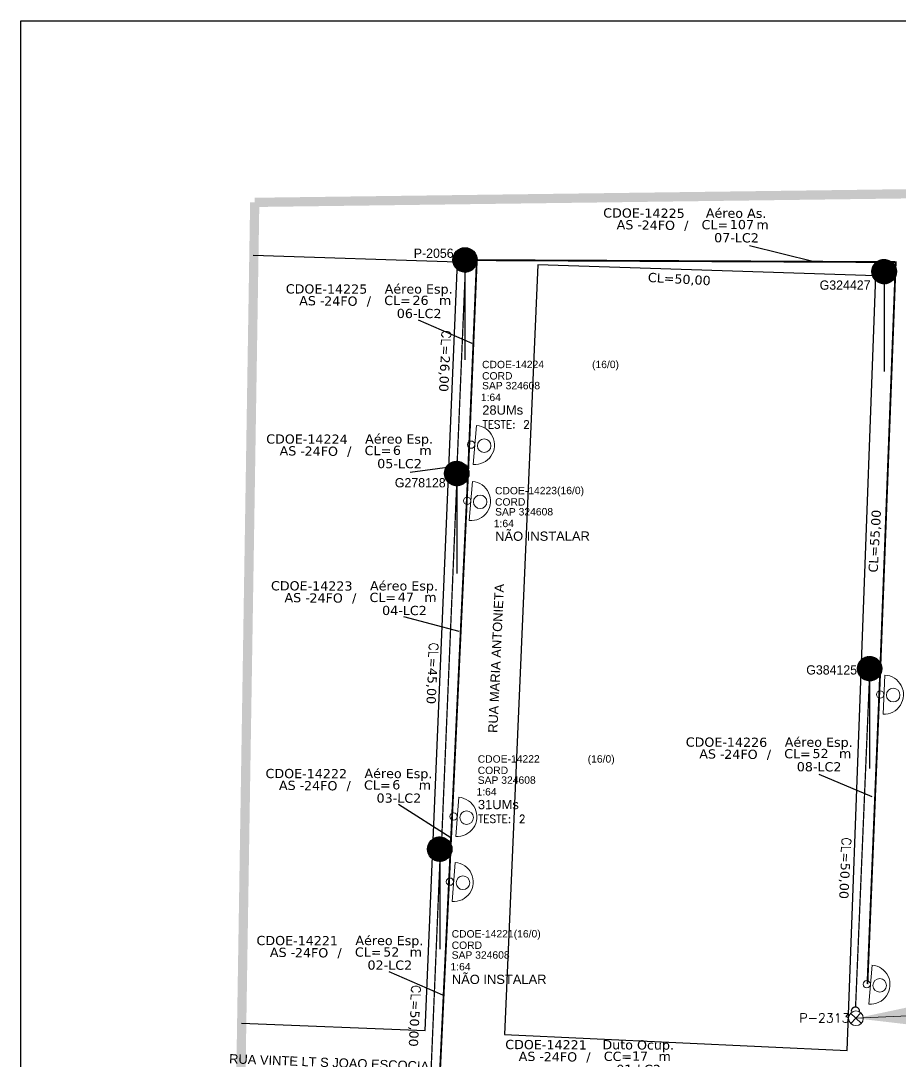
# Model space of a CAD drawing. Extents: x 12033 to 28038, y -9425 to 4777.
# Drawn here: x 12033 to 12984, y 3651 to 4777 of the extents above; entities that cross this region are included whole.
import ezdxf
from ezdxf.enums import TextEntityAlignment as Align

# ---------------------------------------------------------------- set-up
doc = ezdxf.new("R2010")
doc.units = ezdxf.units.DM
doc.header["$LTSCALE"] = 5
doc.header["$MEASUREMENT"] = 0
for name, color, linetype, lineweight in [('10.4-Postes', 1, 'Continuous', 0), ("20.0-LEGENDA DOS CDO'S", 1, 'Continuous', 0), ('20.2-CDO_POSTE', 1, 'Continuous', 5), ('20.6-CORDOALHA_SUPORTE', 7, 'Continuous', 25)]:
    doc.layers.add(name, color=color, linetype=linetype, lineweight=lineweight)
for name, color, linetype in [('CAP a instalar', 1, 'Continuous'), ('celulas gpon', 7, 'Continuous'), ('label_cabos', 7, 'Continuous'), ('locais', 7, 'Continuous'), ('locais legendas', 7, 'Continuous'), ('QUADRA', 7, 'Continuous'), ('Segmento de Logradouro Texto', 238, 'Continuous')]:
    doc.layers.add(name, color=color, linetype=linetype)
doc.styles.add('ARIAL', font='arial.ttf')
doc.styles.add('DIGICADE', font='arial.ttf')
doc.styles.add('ROMANS', font='romans.shx')
doc.styles.add('siredit', font='verdana.ttf')
doc.linetypes.add('FENCELINE1', pattern='A,0.25,-0.1,[133,ltypeshp.shx,S=0.1,R=0,X=-0.1,Y=0],-0.1,1', length=1.45)
doc.dimstyles.new('CC', dxfattribs={"dimtxt": 1, "dimasz": 2, "dimexe": 0.18, "dimexo": 0.0625, "dimgap": 0.09, "dimtad": 0, "dimdec": 0, "dimrnd": 1, "dimzin": 0, "dimdsep": 46, "dimtxsty": 'siredit', "dimblk": 'NONE', "dimcen": 0, "dimse1": 1, "dimse2": 1, "dimsd1": 1, "dimsd2": 1, "dimclrt": 7, "dimadec": 0, "dimazin": 0, "dimtfac": 1, "dimtdec": 0, "dimtofl": 0, "dimtmove": 0, "dimatfit": 3, "dimfxl": 0, "dimtolj": 1, "dimtzin": 0, "dimarcsym": 0})
doc.dimstyles.new('CL', dxfattribs={"dimtxt": 1, "dimasz": 2, "dimexe": 0.18, "dimexo": 0.0625, "dimgap": 0.09, "dimtad": 0, "dimdec": 0, "dimrnd": 1, "dimzin": 0, "dimdsep": 46, "dimtxsty": 'siredit', "dimblk": 'NONE', "dimcen": 0, "dimse1": 1, "dimse2": 1, "dimsd1": 1, "dimsd2": 1, "dimclrt": 7, "dimadec": 0, "dimazin": 0, "dimtfac": 1, "dimtdec": 0, "dimtofl": 0, "dimtmove": 0, "dimatfit": 3, "dimfxl": 0, "dimtolj": 1, "dimtzin": 0, "dimarcsym": 0})

# ---------------------------------------------------------------- blocks, each defined once
blk = doc.blocks.new('*X22')
at = {"color": 0}
for p, q in [((-0.679997, 0.416018), (-0.018018, 1.077997)), ((-0.679809, 0.433884), (-0.035884, 1.077809)), ((-0.679715, 0.398622), (-0.000622, 1.077715)), ((-0.67911, 0.452261), (-0.054261, 1.07711)), ((-0.678999, 0.381661), (0.016339, 1.076999)), ((-0.677877, 0.365105), (0.032895, 1.075877)), ((-0.677853, 0.471196), (-0.073196, 1.075853)), ((-0.676376, 0.348929), (0.049071, 1.074376)), ((-0.675978, 0.490748), (-0.092748, 1.073978)), ((-0.674518, 0.333109), (0.064891, 1.072518)), ((-0.673417, 0.510987), (-0.112987, 1.071417)), ((-0.672323, 0.317627), (0.080373, 1.070323)), ((-0.67008, 0.532002), (-0.134002, 1.06808)), ((-0.669809, 0.302463), (0.095537, 1.067809)), ((-0.666991, 0.287604), (0.110396, 1.064991)), ((-0.665856, 0.553903), (-0.155903, 1.063856)), ((-0.663883, 0.273034), (0.124966, 1.061883)), ((-0.660603, 0.576834), (-0.178834, 1.058603)), ((-0.660497, 0.258742), (0.139258, 1.058497)), ((-0.656846, 0.244715), (0.153285, 1.054846)), ((-0.654125, 0.600989), (-0.202989, 1.052125)), ((-0.652938, 0.230945), (0.167055, 1.050938)), ((-0.648783, 0.217422), (0.180578, 1.046783)), ((-0.646156, 0.626637), (-0.228637, 1.044156)), ((-0.64439, 0.204138), (0.193862, 1.04239)), ((-0.639766, 0.191085), (0.206915, 1.037766)), ((-0.636298, 0.654172), (-0.256172, 1.034298)), ((-0.634917, 0.178256), (0.219744, 1.032917)), ((-0.62985, 0.165645), (0.232355, 1.02785)), ((-0.624571, 0.153247), (0.244753, 1.022571)), ((-0.623925, 0.684222), (-0.286222, 1.021925)), ((-0.619084, 0.141056), (0.256944, 1.017084)), ((-0.613395, 0.129067), (0.268933, 1.011395)), ((-0.607932, 0.717893), (-0.319893, 1.005932)), ((-0.607508, 0.117277), (0.280723, 1.005508)), ((-0.601426, 0.10568), (0.29232, 0.999426)), ((-0.595154, 0.094275), (0.303725, 0.993154)), ((-0.588694, 0.083057), (0.314943, 0.986694)), ((-0.58596, 0.757543), (-0.359543, 0.98396)), ((-0.58205, 0.072024), (0.325976, 0.98005)), ((-0.575224, 0.061172), (0.336828, 0.973224)), ((-0.568219, 0.0505), (0.3475, 0.966219)), ((-0.561036, 0.040005), (0.357995, 0.959036)), ((-0.553678, 0.029685), (0.368315, 0.951678)), ((-0.550397, 0.810783), (-0.412783, 0.948397)), ((-0.546146, 0.01954), (0.37846, 0.944146)), ((-0.538442, 0.009566), (0.388434, 0.936442)), ((-0.530567, -0.000236), (0.398236, 0.928567)), ((-0.522522, -0.009869), (0.407869, 0.920522)), ((-0.514308, -0.019333), (0.417333, 0.912308)), ((-0.505925, -0.028628), (0.426628, 0.903925)), ((-0.497375, -0.037756), (0.435756, 0.895375)), ((-0.488657, -0.046715), (0.444715, 0.886657)), ((-0.479772, -0.055508), (0.453508, 0.877772)), ((-0.470719, -0.064133), (0.462133, 0.868719)), ((-0.461499, -0.07259), (0.47059, 0.859499)), ((-0.45211, -0.080879), (0.478879, 0.85011)), ((-0.442553, -0.089), (0.487, 0.840553)), ((-0.432826, -0.096951), (0.494951, 0.830826)), ((-0.422929, -0.104731), (0.502731, 0.820929)), ((-0.41286, -0.11234), (0.51034, 0.81086)), ((-0.402619, -0.119776), (0.517776, 0.800619)), ((-0.392202, -0.127037), (0.525037, 0.790202)), ((-0.381609, -0.134122), (0.532122, 0.779609)), ((-0.370838, -0.141028), (0.539028, 0.768838)), ((-0.359886, -0.147754), (0.545754, 0.757886)), ((-0.348751, -0.154296), (0.552296, 0.746751)), ((-0.337429, -0.160652), (0.558652, 0.735429)), ((-0.325919, -0.16682), (0.56482, 0.723919)), ((-0.314215, -0.172794), (0.570794, 0.712215)), ((-0.302316, -0.178572), (0.576572, 0.700316)), ((-0.290215, -0.184149), (0.582149, 0.688215)), ((-0.27791, -0.189522), (0.587522, 0.67591)), ((-0.265395, -0.194684), (0.592684, 0.663395)), ((-0.252664, -0.199631), (0.597631, 0.650664)), ((-0.239711, -0.204356), (0.602356, 0.637711)), ((-0.226531, -0.208853), (0.606853, 0.624531)), ((-0.213115, -0.213115), (0.611115, 0.611115)), ((-0.199456, -0.217134), (0.615134, 0.597456)), ((-0.185546, -0.220901), (0.618901, 0.583546)), ((-0.171373, -0.224406), (0.622406, 0.569373)), ((-0.156929, -0.22764), (0.62564, 0.554929)), ((-0.1422, -0.230589), (0.628589, 0.5402)), ((-0.127174, -0.23324), (0.63124, 0.525174)), ((-0.111836, -0.23558), (0.63358, 0.509836)), ((-0.096169, -0.23759), (0.63559, 0.494169)), ((-0.080154, -0.239253), (0.637253, 0.478154)), ((-0.06377, -0.240547), (0.638547, 0.46177)), ((-0.046993, -0.241448), (0.639448, 0.444993)), ((-0.029795, -0.241927), (0.639927, 0.427795)), ((-0.012144, -0.241953), (0.639953, 0.410144)), ((0.006, -0.241488), (0.639488, 0.392)), ((0.024679, -0.240486), (0.638486, 0.373321)), ((0.043948, -0.238895), (0.636895, 0.354052)), ((0.063871, -0.236649), (0.634649, 0.334129)), ((0.084528, -0.23367), (0.63167, 0.313472)), ((0.106018, -0.229858), (0.627858, 0.291982)), ((0.12847, -0.225084), (0.623084, 0.26953)), ((0.152051, -0.21918), (0.61718, 0.245949)), ((0.176993, -0.211916), (0.609916, 0.221007)), ((0.203627, -0.20296), (0.60096, 0.194373)), ((0.232456, -0.191808), (0.589808, 0.165544)), ((0.264325, -0.177617), (0.575617, 0.133675)), ((0.300865, -0.158754), (0.556754, 0.097135)), ((0.346227, -0.13107), (0.52907, 0.051773)), ((0.43272, -0.062254), (0.460254, -0.03472))]:
    blk.add_line(p, q, dxfattribs=at)
blk = doc.blocks.new('POLE_POLE')
at = {"color": 0}
blk.add_line((-0.0000002, -0.00000239), (-0.0000002, -0.00004983), dxfattribs=at)
blk.add_circle((-0.0000002, 0.00000418), 0.0000066, dxfattribs=at)
at = {"color": 0, "xscale": 1e-05, "yscale": 1e-05, "zscale": 1e-05}
blk.add_blockref('*X22', (0, 0), dxfattribs=at)
blk = doc.blocks.new('CDOE_CT_POSTE')
at = {"layer": "20.0-LEGENDA DOS CDO'S", "color": 0, "style": 'ARIAL'}
for tag, p in [('CDO_N', (0.12, 5.25)), ('CORDOALHA', (0.12, 4.02)), ('SAP', (0.12, 2.96)), ('1:XX', (0.14, 1.23)), ('UMS', (0.14, 0.22))]:
    blk.add_attdef(tag, p, '', height=0.68, rotation=0.118, dxfattribs=at)
blk.add_attdef('FIBRAS_UTILIZADAS', text='', height=0.68, rotation=0.118, dxfattribs=at).set_placement((7.83, 5.26), align=Align.CENTER)
blk = doc.blocks.new('*U33')
at = {"color": 0}
blk.add_line((2.14, -0.58), (-2.1, -0.68), dxfattribs=at)
for centre, radius in [((0, 0.38), 0.733), ((0.03, -1.03), 0.393)]:
    blk.add_circle(centre, radius, dxfattribs=at)
blk.add_arc((0.02, -0.63), 2.12, 1.3782, 181.3782, dxfattribs=at)
blk = doc.blocks.new('_None')
blk = doc.blocks.new('Teste  FTTH')
at = {"color": 0, "lineweight": 0, "style": 'ROMANS'}
for tag, p in [('TESTE', (-2.302, -0.29)), ('QTDE', (0.212, -0.29))]:
    blk.add_attdef(tag, p, '', height=0.48, dxfattribs=at)
for tag, p, flags in [('FID', (-2.227, -1.253), 1), ('FATOR', (-2.227, -2.028), 3), ('ID_ATIVIDADE', (-2.227, -2.716), 3)]:
    blk.add_attdef(tag, p, '', height=0.48, dxfattribs=dict(at, flags=flags))
blk = doc.blocks.new('*U105')
at = {"layer": '20.6-CORDOALHA_SUPORTE', "const_width": 0.139}
for points in [[(-20.84, -0.38, 1.175511), (-20.83, 0.47)], [(5.71, 0.47, 1.231752), (5.71, -0.38)]]:
    blk.add_lwpolyline(points, format="xyb", dxfattribs=at)
blk.add_lwpolyline([(-20.3, 0.04), (5.19, 0.04)], dxfattribs=at)
at = {"layer": '20.6-CORDOALHA_SUPORTE', "color": 0, "lineweight": 0, "style": 'ROMANS'}
blk.add_attdef('LANCE', text='', height=1, dxfattribs=at).set_placement((-0.54, -2.21), align=Align.RIGHT)
at = {"layer": '20.6-CORDOALHA_SUPORTE', "color": 0, "style": 'siredit'}
blk.add_attdef('QTDE', (-0.54, -2.21), '', height=1, rotation=359.69, dxfattribs=at)
at = {"layer": '20.6-CORDOALHA_SUPORTE', "color": 0, "lineweight": 0, "style": 'ROMANS'}
for tag, p, flags in [('FATOR', (-5.2, -4.44), 3), ('ID_ATIVIDADE', (-5.2, -6.67), 3), ('FID', (-5.2, -8.9), 1)]:
    blk.add_attdef(tag, p, '', height=1, dxfattribs=dict(at, flags=flags))
blk = doc.blocks.new('*U106')
at = {"layer": '20.6-CORDOALHA_SUPORTE', "const_width": 0.139}
for points in [[(-20.84, -0.38, 1.175511), (-20.83, 0.47)], [(18.32, 0.46, 1.231752), (18.32, -0.38)]]:
    blk.add_lwpolyline(points, format="xyb", dxfattribs=at)
blk.add_lwpolyline([(-20.3, 0.04), (17.8, 0.04)], dxfattribs=at)
at = {"layer": '20.6-CORDOALHA_SUPORTE', "color": 0, "lineweight": 0, "style": 'ROMANS'}
blk.add_attdef('LANCE', text='', height=1, dxfattribs=at).set_placement((-0.54, -2.21), align=Align.RIGHT)
at = {"layer": '20.6-CORDOALHA_SUPORTE', "color": 0, "style": 'siredit'}
blk.add_attdef('QTDE', (-0.54, -2.21), '', height=1, rotation=359.69, dxfattribs=at)
at = {"layer": '20.6-CORDOALHA_SUPORTE', "color": 0, "lineweight": 0, "style": 'ROMANS'}
for tag, p, flags in [('FATOR', (-5.2, -4.44), 3), ('ID_ATIVIDADE', (-5.2, -6.67), 3), ('FID', (-5.2, -8.9), 1)]:
    blk.add_attdef(tag, p, '', height=1, dxfattribs=dict(at, flags=flags))
blk = doc.blocks.new('*U107')
at = {"layer": '20.6-CORDOALHA_SUPORTE', "const_width": 0.139}
for points in [[(-20.84, -0.38, 1.175511), (-20.83, 0.47)], [(0.77, 0.47, 1.231752), (0.77, -0.38)]]:
    blk.add_lwpolyline(points, format="xyb", dxfattribs=at)
blk.add_lwpolyline([(-20.3, 0.04), (0.25, 0.04)], dxfattribs=at)
at = {"layer": '20.6-CORDOALHA_SUPORTE', "color": 0, "lineweight": 0, "style": 'ROMANS'}
blk.add_attdef('LANCE', text='', height=1, dxfattribs=at).set_placement((-0.54, -2.21), align=Align.RIGHT)
at = {"layer": '20.6-CORDOALHA_SUPORTE', "color": 0, "style": 'siredit'}
blk.add_attdef('QTDE', (-0.54, -2.21), '', height=1, rotation=359.69, dxfattribs=at)
at = {"layer": '20.6-CORDOALHA_SUPORTE', "color": 0, "lineweight": 0, "style": 'ROMANS'}
for tag, p, flags in [('FATOR', (-5.2, -4.44), 3), ('ID_ATIVIDADE', (-5.2, -6.67), 3), ('FID', (-5.2, -8.9), 1)]:
    blk.add_attdef(tag, p, '', height=1, dxfattribs=dict(at, flags=flags))
blk = doc.blocks.new('*U108')
at = {"layer": '20.6-CORDOALHA_SUPORTE', "const_width": 0.139}
for points in [[(-20.84, -0.38, 1.175511), (-20.83, 0.47)], [(15.53, 0.46, 1.231752), (15.53, -0.38)]]:
    blk.add_lwpolyline(points, format="xyb", dxfattribs=at)
blk.add_lwpolyline([(-20.3, 0.04), (15, 0.04)], dxfattribs=at)
at = {"layer": '20.6-CORDOALHA_SUPORTE', "color": 0, "lineweight": 0, "style": 'ROMANS'}
blk.add_attdef('LANCE', text='', height=1, dxfattribs=at).set_placement((-0.54, -2.21), align=Align.RIGHT)
at = {"layer": '20.6-CORDOALHA_SUPORTE', "color": 0, "style": 'siredit'}
blk.add_attdef('QTDE', (-0.54, -2.21), '', height=1, rotation=359.69, dxfattribs=at)
at = {"layer": '20.6-CORDOALHA_SUPORTE', "color": 0, "lineweight": 0, "style": 'ROMANS'}
for tag, p, flags in [('FATOR', (-5.2, -4.44), 3), ('ID_ATIVIDADE', (-5.2, -6.67), 3), ('FID', (-5.2, -8.9), 1)]:
    blk.add_attdef(tag, p, '', height=1, dxfattribs=dict(at, flags=flags))
blk = doc.blocks.new('Inst CB DT OCUP CFOA-SM-AS-80-TS-24')
at = {"layer": 'label_cabos', "color": 0, "style": 'siredit'}
for tag, flags, p in [('ID_ATIVIDADE', 3, (1.31, 2.67)), ('FATOR', 1, (11.56, 2.55))]:
    blk.add_attdef(tag, text='', height=1, rotation=359.69, dxfattribs=dict(at, flags=flags)).set_placement(p, align=Align.MIDDLE_CENTER)
for tag, p in [('DESTINO_CABO', (3.13, 1.26)), ('TIPO_CABO', (13.11, 1.24)), ('TIPO_CABO', (1.76, 0)), ('CABO', (4.69, -0.05)), ('/', (7.71, -0.05)), ('LANCE', (10.91, 0)), ('UND', (15.96, 0)), ('FID', (13.15, -1.41))]:
    blk.add_attdef(tag, text='', height=1, rotation=359.69, dxfattribs=at).set_placement(p, align=Align.MIDDLE_CENTER)
blk.add_attdef('QTDE', (12.43, -0.47), '', height=1, rotation=359.69, dxfattribs=at)
blk = doc.blocks.new('Inst CB ESP CFOA-SM-AS-80-TS-24')
at = {"layer": 'label_cabos', "color": 0, "style": 'siredit'}
for tag, flags, p in [('ID_ATIVIDADE', 3, (1.31, 2.67)), ('FATOR', 1, (11.56, 2.55))]:
    blk.add_attdef(tag, text='', height=1, rotation=359.69, dxfattribs=dict(at, flags=flags)).set_placement(p, align=Align.MIDDLE_CENTER)
for tag, p in [('DESTINO_CABO', (3.13, 1.26)), ('TIPO_CABO', (13.11, 1.24)), ('TIPO_CABO', (1.76, 0)), ('CABO', (4.69, -0.05)), ('/', (7.71, -0.05)), ('LANCE', (10.81, 0)), ('UND', (15.96, 0)), ('FID', (13.15, -1.41))]:
    blk.add_attdef(tag, text='', height=1, rotation=359.69, dxfattribs=at).set_placement(p, align=Align.MIDDLE_CENTER)
blk.add_attdef('QTDE', (12.43, -0.47), '', height=1, rotation=359.69, dxfattribs=at)
blk = doc.blocks.new('Inst CB AS CFOA-SM-AS-80-TS-24')
at = {"layer": 'label_cabos', "color": 0, "style": 'siredit'}
for tag, flags, p in [('ID_ATIVIDADE', 3, (1.31, 2.67)), ('FATOR', 1, (11.56, 2.55))]:
    blk.add_attdef(tag, text='', height=1, rotation=359.69, dxfattribs=dict(at, flags=flags)).set_placement(p, align=Align.MIDDLE_CENTER)
for tag, p in [('DESTINO_CABO', (3.13, 1.26)), ('TIPO_CABO', (13.11, 1.24)), ('TIPO_CABO', (1.76, 0)), ('CABO', (4.69, -0.05)), ('/', (7.71, -0.05)), ('LANCE', (10.81, 0)), ('UND', (15.96, 0)), ('FID', (13.15, -1.41))]:
    blk.add_attdef(tag, text='', height=1, rotation=359.69, dxfattribs=at).set_placement(p, align=Align.MIDDLE_CENTER)
blk.add_attdef('QTDE', (12.43, -0.47), '', height=1, rotation=359.69, dxfattribs=at)
blk = doc.blocks.new('Inst CDOE-16 CAIXA DIST OPT CDOE 48F_16D C_SPL_2_1_8')
at = {"layer": "20.0-LEGENDA DOS CDO'S", "color": 0}
for tag, p, style, flags in [('ID_ATIVIDADE', (0.12, 6.47), 'ARIAL', 3), ('FATOR', (7.92, 6.47), 'ARIAL', 1), ('QTDE', (0.1, -1.17), 'DIGICADE', 3)]:
    blk.add_attdef(tag, p, '', height=0.8, rotation=0.118, dxfattribs=dict(at, style=style, flags=flags))
at = {"layer": "20.0-LEGENDA DOS CDO'S", "color": 0, "style": 'ARIAL'}
for tag, p, height in [('FID', (0.12, 5.25), 0.8), ('CORDOALHA', (0.12, 4.02), 0.8), ('SAP', (0.12, 2.96), 0.8), ('1:XX', (-0.01, 1.7), 0.8), ('UMS', (0.14, 0.22), 1)]:
    blk.add_attdef(tag, p, '', height=height, rotation=0.118, dxfattribs=at)
blk.add_attdef('FIBRAS_UTILIZADAS', text='', height=0.8, rotation=0.118, dxfattribs=at).set_placement((13.48, 5.26), align=Align.CENTER)
blk = doc.blocks.new('*U84')
at = {"color": 1}
for p, q in [((-0.00000309, 0.00000689), (0.00000269, 0.00000147)), ((0.00000251, 0.00000707), (-0.00000291, 0.00000129))]:
    blk.add_line(p, q, dxfattribs=at)
at = {"color": 3}
blk.add_lwpolyline([(0.0001518, 0.00001112), (0.0003049, 0.00001112), (0.0003049, -0.00001409), (0.0001518, -0.00001409)], close=True, dxfattribs=at)
at = {"color": 1}
blk.add_circle((-0.0000002, 0.00000418), 0.00000396, dxfattribs=at)
at = {"color": 0, "insert": (0.00017341, 0.00000242), "char_height": 0.0000066585, "width": 0.0001153545, "attachment_point": 1, "style": 'ARIAL'}
blk.add_mtext('{\\C3;IMPLANTAR POSTE 300/8}', dxfattribs=at)
at = {"layer": '10.4-Postes', "lineweight": 0, "style": 'ROMANS'}
blk.add_attdef('FID', text='', height=0.000005, dxfattribs=at).set_placement((0.00000019, -0.00000608), align=Align.CENTER)
at = {"layer": '10.4-Postes', "lineweight": 0, "style": 'ROMANS', "flags": 3}
for tag, p in [('ID_ATIVIDADE', (-0.00000676, -0.00000863)), ('FATOR', (-0.00000189, -0.00001133)), ('QTDE', (-0.00000598, -0.00001404))]:
    blk.add_attdef(tag, p, '', height=0.00000209, dxfattribs=at)
at = {"color": 3}
blk.add_leader([(-0.0000002, 0.00000418), (0.0001518, 0.00001112)], dimstyle='CL', override={"dimgap": 0.09, "dimtad": 0}, dxfattribs=at)

msp = doc.modelspace()

# ---------------------------------------------------------------- linework, layer by layer
at = {"layer": 'CAP a instalar', "linetype": 'FENCELINE1', "ltscale": 5, "const_width": 2}
msp.add_lwpolyline([(12484.4, 3600.9), (12484.4, 3600.9), (12497.6, 3878.3), (12516.6, 4286.4), (12526.1, 4518.1), (12979.4, 4516), (12962.6, 4073.1), (12948.8, 3734.8)], dxfattribs=at)
at = {"layer": 'celulas gpon', "color": 116, "linetype": 'Continuous', "lineweight": 200, "const_width": 10}
for points in [[(13957.4, 3794.8), (13821, 3865.9), (13607, 4003.6), (13432.5, 4104.8), (13335.9, 4201.4), (13421.5, 4316.1), (13205.1, 4592.7), (12285.8, 4580.6), (12285.8, 4580.6)], [(12285.8, 4580.6), (12270.7, 3629), (12218.8, 2467.4), (12700.5, 2439.5), (13210.2, 2418), (13201.7, 2111.4), (13633.5, 2100.6), (13632.6, 1804.7), (14695.4, 1771.1)]]:
    msp.add_lwpolyline(points, dxfattribs=at)
at = {"layer": 'Defpoints', "color": 3}
msp.add_lwpolyline([(12032.7, 4777), (18721.5, 4777), (18721.5, -449.8), (12032.7, -449.8)], close=True, dxfattribs=at)
at = {"layer": 'QUADRA', "ltscale": 5e-05}
for points in [[(12271.6, 3692.7), (12470.1, 3684.8), (12505.3, 4515.8), (12284.1, 4523.1)], [(12592, 4513), (12555.9, 3680.5), (12927, 3663), (12957.8, 4501), (12592, 4513)]]:
    msp.add_lwpolyline(points, dxfattribs=at)

# ---------------------------------------------------------------- block references
at = {"layer": '10.4-Postes', "color": 0, "lineweight": 0}
ref = msp.add_blockref('*U84', (12936.8, 3689.5), dxfattribs=dict(at, xscale=1999999.99999932, yscale=1999999.99999932, zscale=1999999.99999932))
ref.add_attrib('FID', 'P-2313', dxfattribs={"lineweight": 0, "height": 10.01, "style": 'ROMANS'}).set_placement((12902.3, 3693.2), align=Align.CENTER)
at = {"layer": "20.0-LEGENDA DOS CDO'S", "lineweight": 0, "xscale": 10, "yscale": 10, "zscale": 10}
for p, values in [((12530.6, 4348.7), {'FID': 'CDOE-14224', 'CORDOALHA': 'CORD', 'SAP': 'SAP 324608', '1:XX': '1:64', 'UMS': '28UMs', 'FIBRAS_UTILIZADAS': '(16/0)'}), ((12525.9, 3921.9), {'FID': 'CDOE-14222', 'CORDOALHA': 'CORD', 'SAP': 'SAP 324608', '1:XX': '1:64', 'UMS': '31UMs', 'FIBRAS_UTILIZADAS': '(16/0)'})]:
    msp.add_blockref('Inst CDOE-16 CAIXA DIST OPT CDOE 48F_16D C_SPL_2_1_8', p, dxfattribs=at).add_auto_attribs(values)
at = {"layer": "20.0-LEGENDA DOS CDO'S", "lineweight": 0, "xscale": 17.50499999999995, "yscale": 17.50499999999995, "zscale": 17.50499999999995, "rotation": 0.004078562105398152}
for p in [(12572.4, 4341.2), (12567.7, 3914.5)]:
    msp.add_blockref('Teste  FTTH', p, dxfattribs=at).add_auto_attribs({'TESTE': 'TESTE:', 'QTDE': '2'})
at = {"layer": "20.0-LEGENDA DOS CDO'S", "color": 8}
ref = msp.add_blockref('CDOE_CT_POSTE', (12544.6, 4212.2), dxfattribs=dict(at, xscale=10, yscale=10, zscale=10))
ref.add_attrib('CDO_N', 'CDOE-14223', (12545.8, 4264.7), dxfattribs={"color": 0, "height": 8, "rotation": 0.118, "style": 'ARIAL'})
ref.add_attrib('CORDOALHA', 'CORD', (12545.8, 4252.5), dxfattribs={"color": 0, "height": 8, "rotation": 0.118, "style": 'ARIAL'})
ref.add_attrib('SAP', 'SAP 324608', (12545.9, 4241.8), dxfattribs={"color": 0, "height": 8, "rotation": 0.118, "style": 'ARIAL'})
ref.add_attrib('1:XX', '1:64', (12544.5, 4229.2), dxfattribs={"color": 0, "height": 8, "rotation": 0.118, "style": 'ARIAL'})
ref.add_attrib('UMS', 'NÃO INSTALAR', (12546, 4214.4), dxfattribs={"color": 0, "height": 10, "rotation": 0.118, "style": 'ARIAL'})
ref.add_attrib('FIBRAS_UTILIZADAS', '   (16/0)', dxfattribs={"color": 0, "height": 8, "rotation": 0.118, "style": 'ARIAL'}).set_placement((12622.9, 4264.9), align=Align.CENTER)
ref = msp.add_blockref('CDOE_CT_POSTE', (12497.7, 3732.7), dxfattribs=dict(at, xscale=10, yscale=10, zscale=10))
ref.add_attrib('CDO_N', 'CDOE-14221', (12498.9, 3785.2), dxfattribs={"color": 0, "height": 8, "rotation": 0.118, "style": 'ARIAL'})
ref.add_attrib('CORDOALHA', 'CORD', (12498.9, 3772.9), dxfattribs={"color": 0, "height": 8, "rotation": 0.118, "style": 'ARIAL'})
ref.add_attrib('SAP', 'SAP 324608', (12498.9, 3762.3), dxfattribs={"color": 0, "height": 8, "rotation": 0.118, "style": 'ARIAL'})
ref.add_attrib('1:XX', '1:64', (12497.6, 3749.7), dxfattribs={"color": 0, "height": 8, "rotation": 0.118, "style": 'ARIAL'})
ref.add_attrib('UMS', 'NÃO INSTALAR', (12499.1, 3734.9), dxfattribs={"color": 0, "height": 10, "rotation": 0.118, "style": 'ARIAL'})
ref.add_attrib('FIBRAS_UTILIZADAS', '   (16/0)', dxfattribs={"color": 0, "height": 8, "rotation": 0.118, "style": 'ARIAL'}).set_placement((12576, 3785.3), align=Align.CENTER)
at = {"layer": '20.2-CDO_POSTE', "color": 10, "xscale": 10, "yscale": 10, "zscale": 10, "rotation": 263.9667797306455}
for p in [(12530.3, 4317.7), (12511.3, 3915.4), (12958.3, 3733.9)]:
    msp.add_blockref('*U33', p, dxfattribs=at)
at = {"layer": '20.2-CDO_POSTE', "color": 8, "xscale": 10, "yscale": 10, "zscale": 10}
for p, rotation in [((12526, 4257), 263.9667797306455), ((12972.9, 4047.8), 266.0853318448115), ((12507.3, 3844.9), 263.9667797306455)]:
    msp.add_blockref('*U33', p, dxfattribs=dict(at, rotation=rotation))
at = {"layer": '20.6-CORDOALHA_SUPORTE', "color": 0, "lineweight": 0}
ref = msp.add_blockref('*U107', (12504.6, 4302.3), dxfattribs=dict(at, xscale=10, yscale=10, zscale=10, rotation=267.5816619483879))
ref.add_attrib('QTDE', '26,00', (12487.1, 4415.1), dxfattribs={"color": 0, "height": 10, "rotation": 267.2717, "style": 'siredit'})
ref.add_attrib('LANCE', 'CL=', dxfattribs={"color": 0, "lineweight": 0, "height": 10, "rotation": 267.5817, "style": 'ROMANS'}).set_placement((12487.1, 4415.1), align=Align.RIGHT)
at = {"layer": '20.6-CORDOALHA_SUPORTE', "color": 0, "lineweight": 0, "xscale": 10, "yscale": 10, "zscale": 10, "rotation": 267.5816619483879}
for name, p, values in [('*U106', (12495.3, 4070.9), {'QTDE': '45,00', 'LANCE': 'CL='}), ('*U108', (12941.9, 3860.1), {'QTDE': '50,00', 'LANCE': 'CL='})]:
    msp.add_blockref(name, p, dxfattribs=at).add_auto_attribs(values)
at = {"layer": '20.6-CORDOALHA_SUPORTE', "color": 0, "lineweight": 0}
ref = msp.add_blockref('*U105', (12477.2, 3664.5), dxfattribs=dict(at, xscale=10, yscale=10, zscale=10, rotation=267.5816619483879))
ref.add_attrib('QTDE', '50,00', (12454.3, 3706.6), dxfattribs={"color": 0, "height": 10, "rotation": 267.2717, "style": 'siredit'})
ref.add_attrib('LANCE', 'CL=', dxfattribs={"color": 0, "lineweight": 0, "height": 10, "rotation": 267.5817, "style": 'ROMANS'}).set_placement((12454.3, 3706.6), align=Align.RIGHT)
at = {"layer": 'label_cabos'}
ref = msp.add_blockref('Inst CB AS CFOA-SM-AS-80-TS-24', (12675.6, 4556.4), dxfattribs=dict(at, xscale=10, yscale=10, zscale=10))
ref.add_attrib('DESTINO_CABO', 'CDOE-14225', dxfattribs={"color": 0, "height": 10, "rotation": 359.69, "style": 'siredit'}).set_placement((12707, 4569), align=Align.MIDDLE_CENTER)
ref.add_attrib('TIPO_CABO', 'Aéreo As.', dxfattribs={"color": 0, "height": 10, "rotation": 359.69, "style": 'siredit'}).set_placement((12806.7, 4568.9), align=Align.MIDDLE_CENTER)
ref.add_attrib('CABO', '24FO', dxfattribs={"color": 0, "height": 10, "rotation": 359.69, "style": 'siredit'}).set_placement((12722.5, 4555.9), align=Align.MIDDLE_CENTER)
ref.add_attrib('/', '/', dxfattribs={"color": 0, "height": 10, "rotation": 359.69, "style": 'siredit'}).set_placement((12752.8, 4555.9), align=Align.MIDDLE_CENTER)
ref.add_attrib('TIPO_CABO', 'AS - ', dxfattribs={"color": 0, "height": 10, "rotation": 359.69, "style": 'siredit'}).set_placement((12693.3, 4556.4), align=Align.MIDDLE_CENTER)
ref.add_attrib('FID', '07-LC2', dxfattribs={"color": 0, "height": 10, "rotation": 359.69, "style": 'siredit'}).set_placement((12807.1, 4542.3), align=Align.MIDDLE_CENTER)
ref.add_attrib('LANCE', 'CL=', dxfattribs={"color": 0, "height": 10, "rotation": 359.69, "style": 'siredit'}).set_placement((12783.7, 4556.4), align=Align.MIDDLE_CENTER)
ref.add_attrib('QTDE', '107', (12799.9, 4551.7), dxfattribs={"color": 0, "height": 10, "rotation": 359.69, "style": 'siredit'})
ref.add_attrib('UND', 'm', dxfattribs={"color": 0, "height": 10, "rotation": 359.69, "style": 'siredit'}).set_placement((12835.3, 4556.4), align=Align.MIDDLE_CENTER)
ref = msp.add_blockref('Inst CB ESP CFOA-SM-AS-80-TS-24', (12332.2, 4474.2), dxfattribs=dict(at, xscale=10, yscale=10, zscale=10, rotation=0.1315642785740556))
ref.add_attrib('DESTINO_CABO', 'CDOE-14225', dxfattribs={"color": 0, "height": 10, "rotation": 359.8216, "style": 'siredit'}).set_placement((12363.5, 4486.9), align=Align.MIDDLE_CENTER)
ref.add_attrib('TIPO_CABO', 'Aéreo Esp.', dxfattribs={"color": 0, "height": 10, "rotation": 359.8216, "style": 'siredit'}).set_placement((12463.2, 4486.9), align=Align.MIDDLE_CENTER)
ref.add_attrib('CABO', '24FO', dxfattribs={"color": 0, "height": 10, "rotation": 359.8216, "style": 'siredit'}).set_placement((12379, 4473.8), align=Align.MIDDLE_CENTER)
ref.add_attrib('/', '/', dxfattribs={"color": 0, "height": 10, "rotation": 359.8216, "style": 'siredit'}).set_placement((12409.3, 4473.9), align=Align.MIDDLE_CENTER)
ref.add_attrib('TIPO_CABO', 'AS - ', dxfattribs={"color": 0, "height": 10, "rotation": 359.8216, "style": 'siredit'}).set_placement((12349.8, 4474.2), align=Align.MIDDLE_CENTER)
ref.add_attrib('FID', '06-LC2', dxfattribs={"color": 0, "height": 10, "rotation": 359.8216, "style": 'siredit'}).set_placement((12463.7, 4460.4), align=Align.MIDDLE_CENTER)
ref.add_attrib('LANCE', 'CL=', dxfattribs={"color": 0, "height": 10, "rotation": 359.8216, "style": 'siredit'}).set_placement((12440.3, 4474.5), align=Align.MIDDLE_CENTER)
ref.add_attrib('QTDE', '26', (12456.5, 4469.7), dxfattribs={"color": 0, "height": 10, "rotation": 359.8216, "style": 'siredit'})
ref.add_attrib('UND', 'm', dxfattribs={"color": 0, "height": 10, "rotation": 359.8216, "style": 'siredit'}).set_placement((12491.8, 4474.6), align=Align.MIDDLE_CENTER)
ref = msp.add_blockref('Inst CB ESP CFOA-SM-AS-80-TS-24', (12311, 4311.8), dxfattribs=dict(at, xscale=10, yscale=10, zscale=10, rotation=0.1315642785740556))
ref.add_attrib('DESTINO_CABO', 'CDOE-14224', dxfattribs={"color": 0, "height": 10, "rotation": 359.8216, "style": 'siredit'}).set_placement((12342.3, 4324.5), align=Align.MIDDLE_CENTER)
ref.add_attrib('TIPO_CABO', 'Aéreo Esp.', dxfattribs={"color": 0, "height": 10, "rotation": 359.8216, "style": 'siredit'}).set_placement((12442, 4324.6), align=Align.MIDDLE_CENTER)
ref.add_attrib('CABO', '24FO', dxfattribs={"color": 0, "height": 10, "rotation": 359.8216, "style": 'siredit'}).set_placement((12357.8, 4311.4), align=Align.MIDDLE_CENTER)
ref.add_attrib('/', '/', dxfattribs={"color": 0, "height": 10, "rotation": 359.8216, "style": 'siredit'}).set_placement((12388.1, 4311.5), align=Align.MIDDLE_CENTER)
ref.add_attrib('TIPO_CABO', 'AS - ', dxfattribs={"color": 0, "height": 10, "rotation": 359.8216, "style": 'siredit'}).set_placement((12328.6, 4311.8), align=Align.MIDDLE_CENTER)
ref.add_attrib('FID', '05-LC2', dxfattribs={"color": 0, "height": 10, "rotation": 359.8216, "style": 'siredit'}).set_placement((12442.5, 4298), align=Align.MIDDLE_CENTER)
ref.add_attrib('LANCE', 'CL=', dxfattribs={"color": 0, "height": 10, "rotation": 359.8216, "style": 'siredit'}).set_placement((12419.1, 4312.1), align=Align.MIDDLE_CENTER)
ref.add_attrib('QTDE', '6', (12435.3, 4307.4), dxfattribs={"color": 0, "height": 10, "rotation": 359.8216, "style": 'siredit'})
ref.add_attrib('UND', 'm', dxfattribs={"color": 0, "height": 10, "rotation": 359.8216, "style": 'siredit'}).set_placement((12470.6, 4312.2), align=Align.MIDDLE_CENTER)
ref = msp.add_blockref('Inst CB ESP CFOA-SM-AS-80-TS-24', (12316.3, 4153), dxfattribs=dict(at, xscale=10, yscale=10, zscale=10, rotation=0.1315642785740556))
ref.add_attrib('DESTINO_CABO', 'CDOE-14223', dxfattribs={"color": 0, "height": 10, "rotation": 359.8216, "style": 'siredit'}).set_placement((12347.5, 4165.7), align=Align.MIDDLE_CENTER)
ref.add_attrib('TIPO_CABO', 'Aéreo Esp.', dxfattribs={"color": 0, "height": 10, "rotation": 359.8216, "style": 'siredit'}).set_placement((12447.3, 4165.7), align=Align.MIDDLE_CENTER)
ref.add_attrib('CABO', '24FO', dxfattribs={"color": 0, "height": 10, "rotation": 359.8216, "style": 'siredit'}).set_placement((12363.1, 4152.6), align=Align.MIDDLE_CENTER)
ref.add_attrib('/', '/', dxfattribs={"color": 0, "height": 10, "rotation": 359.8216, "style": 'siredit'}).set_placement((12393.4, 4152.6), align=Align.MIDDLE_CENTER)
ref.add_attrib('TIPO_CABO', 'AS - ', dxfattribs={"color": 0, "height": 10, "rotation": 359.8216, "style": 'siredit'}).set_placement((12333.9, 4153), align=Align.MIDDLE_CENTER)
ref.add_attrib('FID', '04-LC2', dxfattribs={"color": 0, "height": 10, "rotation": 359.8216, "style": 'siredit'}).set_placement((12447.8, 4139.1), align=Align.MIDDLE_CENTER)
ref.add_attrib('LANCE', 'CL=', dxfattribs={"color": 0, "height": 10, "rotation": 359.8216, "style": 'siredit'}).set_placement((12424.4, 4153.2), align=Align.MIDDLE_CENTER)
ref.add_attrib('QTDE', '47', (12440.6, 4148.5), dxfattribs={"color": 0, "height": 10, "rotation": 359.8216, "style": 'siredit'})
ref.add_attrib('UND', 'm', dxfattribs={"color": 0, "height": 10, "rotation": 359.8216, "style": 'siredit'}).set_placement((12475.9, 4153.4), align=Align.MIDDLE_CENTER)
ref = msp.add_blockref('Inst CB ESP CFOA-SM-AS-80-TS-24', (12765, 3983.9), dxfattribs=dict(at, xscale=10, yscale=10, zscale=10, rotation=0.1315642785740556))
ref.add_attrib('DESTINO_CABO', 'CDOE-14226', dxfattribs={"color": 0, "height": 10, "rotation": 359.8216, "style": 'siredit'}).set_placement((12796.3, 3996.6), align=Align.MIDDLE_CENTER)
ref.add_attrib('TIPO_CABO', 'Aéreo Esp.', dxfattribs={"color": 0, "height": 10, "rotation": 359.8216, "style": 'siredit'}).set_placement((12896.1, 3996.6), align=Align.MIDDLE_CENTER)
ref.add_attrib('CABO', '24FO', dxfattribs={"color": 0, "height": 10, "rotation": 359.8216, "style": 'siredit'}).set_placement((12811.9, 3983.5), align=Align.MIDDLE_CENTER)
ref.add_attrib('/', '/', dxfattribs={"color": 0, "height": 10, "rotation": 359.8216, "style": 'siredit'}).set_placement((12842.2, 3983.5), align=Align.MIDDLE_CENTER)
ref.add_attrib('TIPO_CABO', 'AS - ', dxfattribs={"color": 0, "height": 10, "rotation": 359.8216, "style": 'siredit'}).set_placement((12782.7, 3983.9), align=Align.MIDDLE_CENTER)
ref.add_attrib('FID', '08-LC2', dxfattribs={"color": 0, "height": 10, "rotation": 359.8216, "style": 'siredit'}).set_placement((12896.5, 3970), align=Align.MIDDLE_CENTER)
ref.add_attrib('LANCE', 'CL=', dxfattribs={"color": 0, "height": 10, "rotation": 359.8216, "style": 'siredit'}).set_placement((12873.1, 3984.1), align=Align.MIDDLE_CENTER)
ref.add_attrib('QTDE', '52', (12889.3, 3979.4), dxfattribs={"color": 0, "height": 10, "rotation": 359.8216, "style": 'siredit'})
ref.add_attrib('UND', 'm', dxfattribs={"color": 0, "height": 10, "rotation": 359.8216, "style": 'siredit'}).set_placement((12924.7, 3984.3), align=Align.MIDDLE_CENTER)
ref = msp.add_blockref('Inst CB ESP CFOA-SM-AS-80-TS-24', (12310.3, 3949.9), dxfattribs=dict(at, xscale=10, yscale=10, zscale=10, rotation=0.1315642785740556))
ref.add_attrib('DESTINO_CABO', 'CDOE-14222', dxfattribs={"color": 0, "height": 10, "rotation": 359.8216, "style": 'siredit'}).set_placement((12341.6, 3962.6), align=Align.MIDDLE_CENTER)
ref.add_attrib('TIPO_CABO', 'Aéreo Esp.', dxfattribs={"color": 0, "height": 10, "rotation": 359.8216, "style": 'siredit'}).set_placement((12441.3, 3962.7), align=Align.MIDDLE_CENTER)
ref.add_attrib('CABO', '24FO', dxfattribs={"color": 0, "height": 10, "rotation": 359.8216, "style": 'siredit'}).set_placement((12357.2, 3949.5), align=Align.MIDDLE_CENTER)
ref.add_attrib('/', '/', dxfattribs={"color": 0, "height": 10, "rotation": 359.8216, "style": 'siredit'}).set_placement((12387.4, 3949.6), align=Align.MIDDLE_CENTER)
ref.add_attrib('TIPO_CABO', 'AS - ', dxfattribs={"color": 0, "height": 10, "rotation": 359.8216, "style": 'siredit'}).set_placement((12327.9, 3949.9), align=Align.MIDDLE_CENTER)
ref.add_attrib('FID', '03-LC2', dxfattribs={"color": 0, "height": 10, "rotation": 359.8216, "style": 'siredit'}).set_placement((12441.8, 3936.1), align=Align.MIDDLE_CENTER)
ref.add_attrib('LANCE', 'CL=', dxfattribs={"color": 0, "height": 10, "rotation": 359.8216, "style": 'siredit'}).set_placement((12418.4, 3950.2), align=Align.MIDDLE_CENTER)
ref.add_attrib('QTDE', '6', (12434.6, 3945.5), dxfattribs={"color": 0, "height": 10, "rotation": 359.8216, "style": 'siredit'})
ref.add_attrib('UND', 'm', dxfattribs={"color": 0, "height": 10, "rotation": 359.8216, "style": 'siredit'}).set_placement((12469.9, 3950.3), align=Align.MIDDLE_CENTER)
ref = msp.add_blockref('Inst CB ESP CFOA-SM-AS-80-TS-24', (12300.5, 3769.2), dxfattribs=dict(at, xscale=10, yscale=10, zscale=10, rotation=0.1315642785740556))
ref.add_attrib('DESTINO_CABO', 'CDOE-14221', dxfattribs={"color": 0, "height": 10, "rotation": 359.8216, "style": 'siredit'}).set_placement((12331.8, 3781.9), align=Align.MIDDLE_CENTER)
ref.add_attrib('TIPO_CABO', 'Aéreo Esp.', dxfattribs={"color": 0, "height": 10, "rotation": 359.8216, "style": 'siredit'}).set_placement((12431.5, 3782), align=Align.MIDDLE_CENTER)
ref.add_attrib('CABO', '24FO', dxfattribs={"color": 0, "height": 10, "rotation": 359.8216, "style": 'siredit'}).set_placement((12347.3, 3768.8), align=Align.MIDDLE_CENTER)
ref.add_attrib('/', '/', dxfattribs={"color": 0, "height": 10, "rotation": 359.8216, "style": 'siredit'}).set_placement((12377.6, 3768.9), align=Align.MIDDLE_CENTER)
ref.add_attrib('TIPO_CABO', 'AS - ', dxfattribs={"color": 0, "height": 10, "rotation": 359.8216, "style": 'siredit'}).set_placement((12318.1, 3769.2), align=Align.MIDDLE_CENTER)
ref.add_attrib('FID', '02-LC2', dxfattribs={"color": 0, "height": 10, "rotation": 359.8216, "style": 'siredit'}).set_placement((12432, 3755.4), align=Align.MIDDLE_CENTER)
ref.add_attrib('LANCE', 'CL=', dxfattribs={"color": 0, "height": 10, "rotation": 359.8216, "style": 'siredit'}).set_placement((12408.6, 3769.5), align=Align.MIDDLE_CENTER)
ref.add_attrib('QTDE', '52', (12424.8, 3764.7), dxfattribs={"color": 0, "height": 10, "rotation": 359.8216, "style": 'siredit'})
ref.add_attrib('UND', 'm', dxfattribs={"color": 0, "height": 10, "rotation": 359.8216, "style": 'siredit'}).set_placement((12460.1, 3769.6), align=Align.MIDDLE_CENTER)
at = {"layer": 'label_cabos', "color": 0, "lineweight": 0}
ref = msp.add_blockref('Inst CB DT OCUP CFOA-SM-AS-80-TS-24', (12569.7, 3656.7), dxfattribs=dict(at, xscale=10, yscale=10, zscale=10))
ref.add_attrib('DESTINO_CABO', 'CDOE-14221', dxfattribs={"color": 0, "height": 10, "rotation": 359.69, "style": 'siredit'}).set_placement((12601, 3669.3), align=Align.MIDDLE_CENTER)
ref.add_attrib('CABO', '24FO', dxfattribs={"color": 0, "height": 10, "rotation": 359.69, "style": 'siredit'}).set_placement((12616.6, 3656.2), align=Align.MIDDLE_CENTER)
ref.add_attrib('TIPO_CABO', 'Duto Ocup.', dxfattribs={"color": 0, "height": 10, "rotation": 359.69, "style": 'siredit'}).set_placement((12700.8, 3669.1), align=Align.MIDDLE_CENTER)
ref.add_attrib('/', '/', dxfattribs={"color": 0, "height": 10, "rotation": 359.69, "style": 'siredit'}).set_placement((12646.9, 3656.2), align=Align.MIDDLE_CENTER)
ref.add_attrib('TIPO_CABO', 'AS - ', dxfattribs={"color": 0, "height": 10, "rotation": 359.69, "style": 'siredit'}).set_placement((12587.3, 3656.7), align=Align.MIDDLE_CENTER)
ref.add_attrib('FID', '01-LC2', dxfattribs={"color": 0, "height": 10, "rotation": 359.69, "style": 'siredit'}).set_placement((12701.2, 3642.6), align=Align.MIDDLE_CENTER)
ref.add_attrib('LANCE', 'CC=', dxfattribs={"color": 0, "height": 10, "rotation": 359.69, "style": 'siredit'}).set_placement((12678.8, 3656.7), align=Align.MIDDLE_CENTER)
ref.add_attrib('QTDE', '17', (12694, 3652), dxfattribs={"color": 0, "height": 10, "rotation": 359.69, "style": 'siredit'})
ref.add_attrib('UND', 'm', dxfattribs={"color": 0, "height": 10, "rotation": 359.69, "style": 'siredit'}).set_placement((12729.4, 3656.7), align=Align.MIDDLE_CENTER)
at = {"layer": 'locais', "color": 10, "xscale": 2000000, "yscale": 2000000, "zscale": 2000000}
for p in [(12513.7, 4510), (12967.3, 4497.3), (12504.8, 4278.9), (12951.6, 4067.8), (12486.4, 3872.5)]:
    msp.add_blockref('POLE_POLE', p, dxfattribs=at)

# ---------------------------------------------------------------- texts
at = {"layer": 'celulas gpon', "style": 'siredit'}
for s, rotation, p in [('CL=50,00', 356.8736, (12711, 4494.6)), ('CL=55,00', 86.8736, (12959.8, 4179.9))]:
    msp.add_text(s, height=10, rotation=rotation, dxfattribs=at).set_placement(p)
at = {"layer": 'locais legendas', "color": 10}
for s, p in [('P-2056', (12457.9, 4520.6)), ('G324427', (12897.1, 4486.1)), ('G278128', (12437.4, 4272.3)), ('G384125', (12882.6, 4069.8))]:
    msp.add_text(s, height=10, dxfattribs=at).set_placement(p)
at = {"layer": 'Segmento de Logradouro Texto', "color": 7, "linetype": 'Continuous', "char_height": 10, "attachment_point": 1, "style": 'DIGICADE'}
for s, insert, width, rotation in [('\\fArial|b0|i0|c0|p34;\\W1.0000000000;\\T1.0000000000;\\o\\lRUA MARIA ANTONIETA', (12538.3, 4006.9), 164.27, 87.4092), ('\\fArial|b0|i0|c0|p34;\\W1.0000000000;\\T1.0000000000;\\o\\lRUA VINTE LT S JOAO ESCOCIA', (12258.3, 3659.2), 219.4, 357.8125)]:
    msp.add_mtext(s, dxfattribs=dict(at, insert=insert, width=width, rotation=rotation))

# ---------------------------------------------------------------- leaders
at = {"layer": 'label_cabos'}
for points in [[(12891, 4516.4), (12821.1, 4533.7)], [(12521, 4427.9), (12463.1, 4453.3)], [(12513.2, 4296.4), (12454.1, 4288.4)], [(12507, 4116.4), (12447.2, 4132.1)], [(12953.9, 3937.6), (12896.5, 3961.8)], [(12498, 3893.2), (12441.2, 3929)], [(12489.3, 3722.9), (12431.4, 3748.3)]]:
    msp.add_leader(points, dimstyle='CC', override={"dimgap": 0.09, "dimtad": 0}, dxfattribs=at)

doc.saveas('drawing.dxf')
